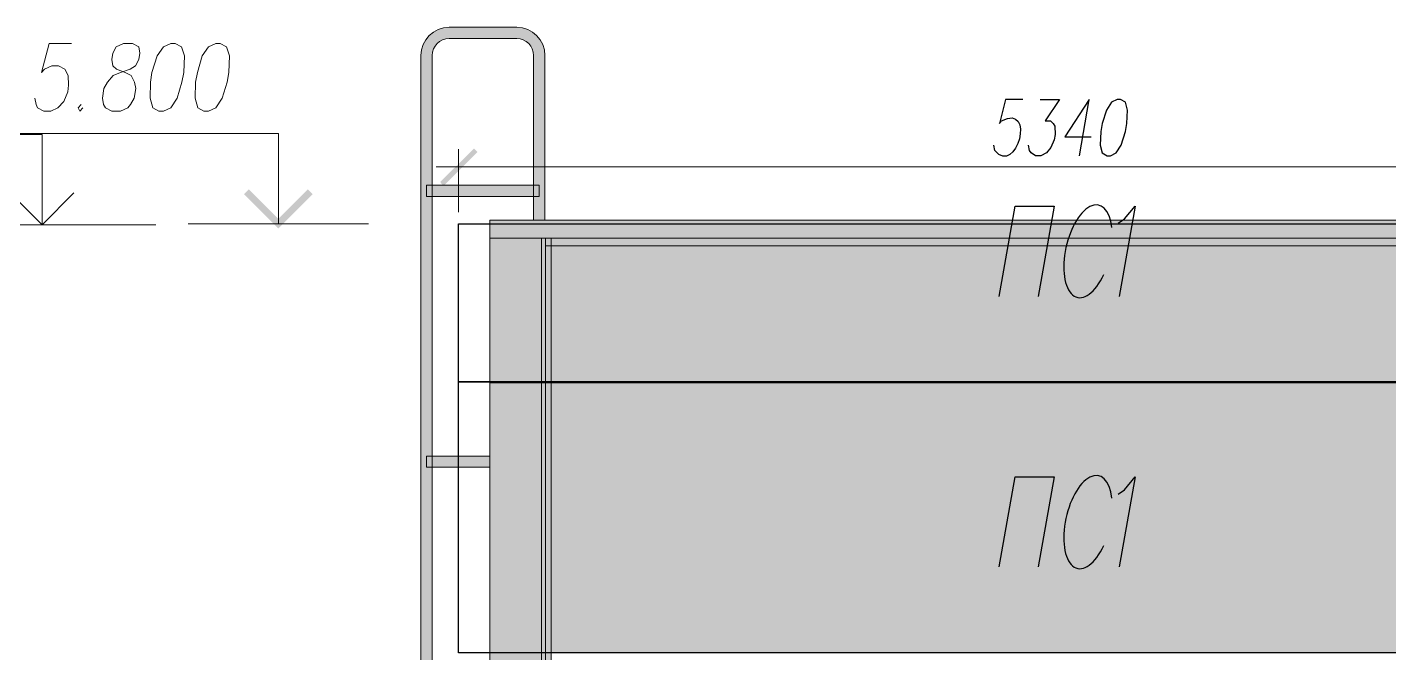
# Model space of a CAD drawing. Header units: millimetres. Extents: x 148937 to 2048786, y 870 to 351006.
# Drawn here: x 508125 to 514164, y 303826 to 306598 of the extents above; entities that cross this region are included whole.
import ezdxf

# ---------------------------------------------------------------- set-up
doc = ezdxf.new("R2010")
doc.units = ezdxf.units.MM
doc.layers.add('PDF _Геометрия', color=7, linetype='Continuous')
doc.layers.add('PDF _Сплошная заливка', color=7, linetype='Continuous', true_color=0x007eff)
for name, color, linetype, lineweight in [('Высотные отметки', 7, 'Continuous', 9), ('Обобщенные модели', 7, 'Continuous', 18), ('Стены', 7, 'Continuous', 18), ('Типовые аннотации', 7, 'Continuous', 9)]:
    doc.layers.add(name, color=color, linetype=linetype, lineweight=lineweight)
doc.layers.add('Линии', color=7, linetype='Continuous', lineweight=9, true_color=0x00a600)
doc.layers.add('Оборудование', color=7, linetype='Continuous', lineweight=18, true_color=0x9f9fd0)

# ---------------------------------------------------------------- blocks, each defined once
blk = doc.blocks.new('190_ФЭ_Парапет_Сэндвич - ФЭ-К1_150-1300769-_О__Ф__1-10__Южный')
at = {"layer": 'Линии', "color": 7, "lineweight": 18}
blk.add_line((-295, 5820.1), (-295, 5740.1), dxfattribs=at)
blk = doc.blocks.new('190_ФЭ_Парапет_Сэндвич - ФЭ-К1_150-1312251-_О__Ф__1-10__Южный')
at = {"layer": 'Обобщенные модели', "true_color": 0xcfd0cf}
for points in [[(14779.4, 5740.1), (15098, 5740.1), (15098, 5820.1), (-295, 5820.1), (-295, 5740.1), (14725, 5740.1)], [(7028.1, 5707.1), (9928, 5707.1), (9928, 5740), (10072, 5740), (10072, 5707.1), (14928, 5707.1), (14928, 5740), (15072, 5740), (15072, 5707.1), (15098, 5707.1), (15098, 5740.1), (-48, 5740), (-48, 5707.1), (4928, 5707.1), (4928, 5740), (5072, 5740), (5072, 5707.1)]]:
    blk.add_hatch(color=254, dxfattribs=at).paths.add_polyline_path(points, flags=0)
at = {"layer": 'Линии', "color": 7, "lineweight": 18}
for p, q in [((15098, 5820.1), (-295, 5820.1)), ((-295, 5740.1), (-295, 5820.1)), ((-295, 5740.1), (15098, 5740.1)), ((-48, 5707.1), (4928, 5707.1))]:
    blk.add_line(p, q, dxfattribs=at)
blk = doc.blocks.new('190_ФЭ_Стена_Стык угловой внешний фигурный - ФЭ-У1_230х230-1307890-_О__Ф__1-10__Южный')
at = {"layer": 'Обобщенные модели', "true_color": 0xcfd0cf}
for points in [[(-295, 435), (-65, 435), (-65, 5100), (-295, 5100), (-295, 830.8)], [(-64.7, 435), (-48, 451.7), (-48, 481.9), (-50.6, 491.4), (-48, 492.1), (-48, 5100), (-65, 5100), (-65, 435)]]:
    blk.add_hatch(color=254, dxfattribs=at).paths.add_polyline_path(points, flags=0)
h = blk.add_hatch(color=254, dxfattribs=at)
h.paths.add_polyline_path([(-22, 451.8), (-22, 481.8), (-48, 481.8), (-48, 451.8)], flags=0)
h.paths.add_polyline_path([(-30.9, 492.1), (-22, 492.1), (-22, 5100), (-48, 5100), (-48, 492.1)], flags=0)
at = {"layer": 'Линии', "color": 7, "lineweight": 18}
for p, q in [((-295, 5100), (-65, 5100)), ((-295, 5100), (-295, 435)), ((-65, 5100), (-48, 5100)), ((-48, 5100), (-22, 5100)), ((-22, 491.4), (-22, 5100)), ((-65, 435), (-295, 435)), ((-22, 451.7), (-22, 481.9))]:
    blk.add_line(p, q, dxfattribs=at)
at = {"layer": 'Обобщенные модели'}
for p, q in [((-65, 435), (-65, 5100)), ((-48, 491.4), (-48, 5100)), ((-48, 451.7), (-48, 481.9))]:
    blk.add_line(p, q, dxfattribs=at)
blk = doc.blocks.new('190_ФЭ_Стена_Стык угловой внешний фигурный - ФЭ-У1_230х230-1306185-_О__Ф__1-10__Южный')
at = {"layer": 'Обобщенные модели', "true_color": 0xcfd0cf}
for points in [[(-275, 5100), (-65, 5100), (-65, 5740), (-295, 5740), (-295, 5100)], [(-48, 5100), (-48, 5740), (-65, 5740), (-65, 5100)], [(-22, 5100), (-22, 5707.1), (-48, 5707.1), (-48, 5100), (-23, 5100)]]:
    blk.add_hatch(color=254, dxfattribs=at).paths.add_polyline_path(points, flags=0)
at = {"layer": 'Линии', "color": 7, "lineweight": 18}
for p, q in [((-295, 5740), (-65, 5740)), ((-295, 5740), (-295, 5100)), ((-65, 5740), (-48, 5740)), ((-48, 5740), (-22, 5740)), ((-22, 5100), (-22, 5740)), ((-65, 5100), (-295, 5100)), ((-48, 5100), (-65, 5100)), ((-22, 5100), (-48, 5100))]:
    blk.add_line(p, q, dxfattribs=at)
at = {"layer": 'Обобщенные модели'}
for p, q in [((-65, 5100), (-65, 5740)), ((-48, 5100), (-48, 5740))]:
    blk.add_line(p, q, dxfattribs=at)
blk = doc.blocks.new('Труба квадратная - Опорные ноги-V22-_О__Ф__1-10__Южный')
at = {"layer": 'Оборудование', "true_color": 0xeec900}
blk.add_hatch(color=40, dxfattribs=at).paths.add_polyline_path([(14705, 7475), (14705, 7525), (14450, 7525), (14450, 7475)], flags=0)
at = {"layer": 'Оборудование', "color": 7}
for p, q in [((14425, 7475), (14425, 7525)), ((14705, 7525), (14425, 7525)), ((14705, 7475), (14425, 7475))]:
    blk.add_line(p, q, dxfattribs=at)
blk = doc.blocks.new('Труба квадратная - Площадка продольно-V23-_О__Ф__1-10__Южный')
at = {"layer": 'Оборудование', "true_color": 0xeec900}
blk.add_hatch(color=40, dxfattribs=at).paths.add_polyline_path([(14875, 9475), (14900, 9475), (14900, 9525), (14450, 9525), (14450, 9475), (14779.448231, 9475)], flags=0)
at = {"layer": 'Оборудование', "color": 7}
for p, q in [((14425, 9475), (14425, 9525)), ((14925, 9525), (14425, 9525)), ((14925, 9525), (14925, 9475)), ((14925, 9475), (14425, 9475))]:
    blk.add_line(p, q, dxfattribs=at)
blk = doc.blocks.new('Поручень - Поручень-1334536-_О__Ф__1-10__Южный')
at = {"layer": 'Оборудование', "true_color": 0xeec900}
blk.add_hatch(color=40, dxfattribs=at).paths.add_polyline_path([(-550, 1350), (-550, 6550), (-544.3, 6578.7), (-528, 6603), (-503.7, 6619.3), (-475, 6625), (-175, 6625), (-146.3, 6619.3), (-122, 6603), (-105.7, 6578.7), (-100, 6550), (-100, 5820.1), (-50, 5820.1), (-50, 6550), (-56.1, 6588.6), (-73.9, 6623.5), (-103.8, 6652.3), (-136.4, 6668.9), (-175, 6675), (-475, 6675), (-513.6, 6668.9), (-550, 6649.6), (-576.1, 6623.5), (-593.9, 6588.6), (-600, 6550), (-600, 1350)], flags=0)
at = {"layer": 'Оборудование', "color": 7}
for p, q in [((-175, 6675), (-475, 6675)), ((-475, 6625), (-175, 6625)), ((-600, 6550), (-600, 1350)), ((-550, 1350), (-550, 6550)), ((-100, 6550), (-100, 5820.1)), ((-50, 6550), (-50, 5820.1)), ((-600, 1350), (-550, 1350))]:
    blk.add_line(p, q, dxfattribs=at)
for centre, radius, start, end in [((-475, 6550), 125, 90, 180), ((-175, 6550), 125, 360, 90), ((-475, 6550), 75, 90, 180), ((-175, 6550), 75, 0, 90)]:
    blk.add_arc(centre, radius, start, end, dxfattribs=at)
blk = doc.blocks.new('Высотные отметки - Стрелка вверх-5091-_О__Ф__1-10__Южный')
at = {"layer": 'Типовые аннотации'}
for p, q in [((-2280.3, 6200), (-3480.3, 6200)), ((-2280.3, 5800), (-2280.3, 6200)), ((-1880.3, 5800), (-2680.3, 5800))]:
    blk.add_line(p, q, dxfattribs=at)
at = {"layer": 'Типовые аннотации', "lineweight": 20}
for q in [(-2421.8, 5941.4), (-2138.9, 5941.4)]:
    blk.add_line((-2280.3, 5800), q, dxfattribs=at)

msp = doc.modelspace()

# ---------------------------------------------------------------- hatches: boundary and pattern name
at = {"layer": 'Стены', "lineweight": 9, "true_color": 0xcfd0cf}
for points in [[(513623.60767, 305022.64499), (515373.14665, 305022.64499), (515373.14665, 305629.78053), (510449.14665, 305629.78053), (510449.14665, 305022.64499), (512331.72021, 305022.64499)], [(514754.00921, 303822.64499), (515373.14665, 303822.64499), (515373.14665, 305022.64499), (510449.14665, 305022.64499), (510449.14665, 303822.64499), (514592.52327, 303822.64499)]]:
    msp.add_hatch(color=254, dxfattribs=at).paths.add_polyline_path(points, flags=0)

# ---------------------------------------------------------------- linework, layer by layer
at = {"layer": 'PDF _Геометрия', "color": 30, "lineweight": 15, "true_color": 0xff7e00}
for points in [[(508321.57009, 306526.24804), (508222.75161, 306526.24804), (508188.37997, 306397.35437), (508201.26934, 306412.39197), (508233.49275, 306427.42956), (508263.56794, 306427.42956), (508291.4949, 306412.39197), (508306.53249, 306384.46501), (508308.68072, 306341.50045), (508304.38427, 306311.42526), (508287.19844, 306268.46071), (508261.41971, 306240.53375), (508229.1963, 306225.49616), (508199.12111, 306225.49616), (508171.19415, 306240.53375), (508164.74946, 306255.57134), (508158.30478, 306283.4983)], [(508364.53726, 306255.57143), (508351.6479, 306240.53384), (508358.09258, 306225.49624), (508370.98195, 306240.53384)], [(509238.86315, 305727.10706), (509238.86315, 306126.67742), (507638.43346, 306126.67742)], [(509638.43472, 305727.10706), (508839.29401, 305727.10706)]]:
    msp.add_lwpolyline(points, dxfattribs=at)
for points in [[(508551.43203, 306526.24804), (508519.20861, 306511.21044), (508504.17102, 306483.28348), (508499.87456, 306455.35652), (508504.17102, 306427.42956), (508521.35684, 306412.39197), (508560.02494, 306397.35437), (508585.80367, 306384.46501), (508600.84126, 306354.38982), (508607.28595, 306326.46286), (508598.69304, 306283.4983), (508583.65544, 306255.57134), (508570.76608, 306240.53375), (508538.54266, 306225.49616), (508499.87456, 306225.49616), (508471.9476, 306240.53375), (508463.35469, 306255.57134), (508459.05823, 306283.4983), (508465.50292, 306326.46286), (508480.54051, 306354.38982), (508506.31924, 306384.46501), (508538.54266, 306397.35437), (508581.50721, 306412.39197), (508605.13772, 306427.42956), (508620.17531, 306455.35652), (508624.47177, 306483.28348), (508620.17531, 306511.21044), (508592.24835, 306526.24804)], [(508761.95852, 306526.24804), (508729.7351, 306511.21044), (508701.80814, 306470.39411), (508678.17764, 306397.35437), (508671.73295, 306354.38982), (508669.58472, 306283.4983), (508682.47409, 306240.53375), (508708.25282, 306225.49616), (508729.7351, 306225.49616), (508761.95852, 306240.53375), (508789.88548, 306283.4983), (508811.36775, 306354.38982), (508819.96066, 306397.35437), (508822.10889, 306470.39411), (508809.21953, 306511.21044), (508781.29257, 306526.24804)], [(508961.74212, 306526.24804), (508929.5187, 306511.21044), (508901.59174, 306470.39411), (508880.10947, 306397.35437), (508871.51656, 306354.38982), (508869.36833, 306283.4983), (508882.25769, 306240.53375), (508908.03643, 306225.49616), (508929.5187, 306225.49616), (508961.74212, 306240.53375), (508989.66908, 306283.4983), (509011.15136, 306354.38982), (509019.74427, 306397.35437), (509021.8925, 306470.39411), (509009.00313, 306511.21044), (508981.07617, 306526.24804)]]:
    msp.add_lwpolyline(points, close=True, dxfattribs=at)
at = {"layer": 'PDF _Геометрия', "lineweight": 25}
for points in [[(512540.69246, 306277.05283), (512463.35626, 306277.05283), (512437.57753, 306171.78968), (512446.17044, 306182.53081)], [(512618.02551, 306277.05283), (512703.95462, 306277.05283), (512639.50779, 306182.53081), (512663.13829, 306182.53081), (512676.02766, 306171.78968), (512682.47234, 306158.90031), (512684.62057, 306122.38044), (512680.32411, 306098.74993), (512665.28652, 306064.37829), (512645.95247, 306040.74779), (512620.17374, 306027.85842), (512596.54323, 306027.85842), (512577.20918, 306040.74779), (512570.7645, 306051.48892), (512566.46805, 306075.11943)], [(512792.03405, 306027.85842), (512834.99861, 306277.05283), (512727.58722, 306111.6393), (512843.59152, 306111.6393)], [(512416.09525, 306051.48892), (512411.7988, 306075.11943)], [(512435.42703, 305404.87291), (512506.31854, 305804.44326), (512680.32499, 305804.44326), (512609.43347, 305404.87291)], [(512963.8914, 305729.2552), (512991.81836, 305748.58925), (513039.07937, 305804.44317), (512968.18785, 305404.87282)], [(512435.42703, 304206.16254), (512506.31854, 304605.7329), (512680.32499, 304605.7329), (512609.43347, 304206.16254)], [(512963.8914, 304528.3967), (512991.81836, 304547.73075), (513039.07937, 304605.7329), (512968.18785, 304206.16254)]]:
    msp.add_lwpolyline(points, dxfattribs=at)
msp.add_lwpolyline([(512959.59512, 306277.05283), (512933.81638, 306266.3117), (512912.33411, 306229.79182), (512893.00006, 306171.78968), (512886.55537, 306135.2698), (512884.40715, 306075.11943), (512893.00006, 306040.74779), (512914.48233, 306027.85842), (512929.51993, 306027.85842), (512955.29866, 306040.74779), (512976.78094, 306075.11943), (512996.11499, 306135.2698), (513002.55967, 306171.78968), (513004.7079, 306229.79182), (512996.11499, 306266.3117), (512974.63271, 306277.05283)], close=True, dxfattribs=at)
at = {"layer": 'PDF _Геометрия', "color": 150, "lineweight": 9, "true_color": 0x007eff}
for points in [[(510038.0063, 305778.66462), (510038.0063, 306057.93422)], [(509939.18748, 305978.45041), (515479.46693, 305978.45041)]]:
    msp.add_lwpolyline(points, dxfattribs=at)
at = {"layer": 'PDF _Геометрия', "color": 152, "lineweight": 30, "true_color": 0x2776bb}
for points in [[(515378.50162, 305727.10712), (515378.50162, 305026.78492), (510038.00738, 305026.78492), (510038.00738, 305727.10712)], [(515378.50162, 305026.78574), (515378.50162, 303825.92641), (510038.00738, 303825.92641), (510038.00738, 305026.78574)]]:
    msp.add_lwpolyline(points, close=True, dxfattribs=at)
at = {"layer": 'PDF _Геометрия', "lineweight": 25}
for centre, major_axis, ratio, start_param, end_param in [((512830.29906, 305604.87395), (-47.31938, -204.36246), 0.4728608091, 2.2161559614, 7.4364244007), ((512830.26796, 304405.01947), (-47.057, -205.44575), 0.4717172463, 2.2180775162, 7.432379303)]:
    msp.add_ellipse(centre, major_axis=major_axis, ratio=ratio, start_param=start_param, end_param=end_param, dxfattribs=at)
msp.add_open_spline([(512446.17044, 306182.53081), (512600.69962, 306264.4499), (512513.23095, 305933.01417), (512416.09525, 306051.48892)], degree=3, dxfattribs=at)
at = {"layer": 'PDF _Сплошная заливка', "lineweight": 9, "transparency": 33554559}
for points in [[(510106.74679, 306060.08192), (509971.40845, 305894.66839), (509956.37085, 305911.85421)], [(510121.78596, 306045.04494), (510106.74836, 306060.08253), (509971.41002, 305894.669)]]:
    msp.add_solid(points, dxfattribs=at)
at = {"layer": 'PDF _Сплошная заливка', "color": 7, "lineweight": 15, "transparency": 33554559}
for points in [[(509107.8244, 305879.63158), (509086.34212, 305858.1493), (509238.86629, 305748.58969)], [(509238.86315, 305705.62566), (509369.90504, 305879.63211), (509391.38731, 305858.14983)], [(509238.86315, 305748.58847), (509238.86315, 305705.62391), (509369.90504, 305879.63036)], [(509086.33863, 305858.14799), (509238.8628, 305748.58838), (509238.8628, 305705.62383)]]:
    msp.add_solid(points, dxfattribs=at)
at = {"layer": 'Высотные отметки'}
msp.add_line((508196.14665, 305722.64499), (508190.80434, 305722.64499), dxfattribs=at)
at = {"layer": 'Линии', "color": 7, "true_color": 0xffffff}
msp.add_line((508196.14665, 305722.64499), (508696.14665, 305722.64499), dxfattribs=at)
at = {"layer": 'Линии', "color": 7, "lineweight": 18}
msp.add_line((515373.14665, 305022.64499), (510449.14665, 305022.64499), dxfattribs=at)

# ---------------------------------------------------------------- block references
at = {"layer": 'Высотные отметки', "lineweight": 20}
msp.add_blockref('Высотные отметки - Стрелка вверх-5091-_О__Ф__1-10__Южный', (510471.14665, 299922.64499), dxfattribs=at)
at = {"layer": 'Обобщенные модели'}
for name in ['190_ФЭ_Парапет_Сэндвич - ФЭ-К1_150-1300769-_О__Ф__1-10__Южный', '190_ФЭ_Парапет_Сэндвич - ФЭ-К1_150-1312251-_О__Ф__1-10__Южный', '190_ФЭ_Стена_Стык угловой внешний фигурный - ФЭ-У1_230х230-1306185-_О__Ф__1-10__Южный', '190_ФЭ_Стена_Стык угловой внешний фигурный - ФЭ-У1_230х230-1307890-_О__Ф__1-10__Южный']:
    msp.add_blockref(name, (510471.14665, 299922.64499), dxfattribs=at)
at = {"layer": 'Оборудование', "color": 7}
for name, p in [('Поручень - Поручень-1334536-_О__Ф__1-10__Южный', (510471.14665, 299922.64499)), ('Труба квадратная - Площадка продольно-V23-_О__Ф__1-10__Южный', (495471.14665, 296372.64499)), ('Труба квадратная - Опорные ноги-V22-_О__Ф__1-10__Южный', (495471.14665, 297172.64499))]:
    msp.add_blockref(name, p, dxfattribs=at)

doc.saveas('drawing.dxf')
